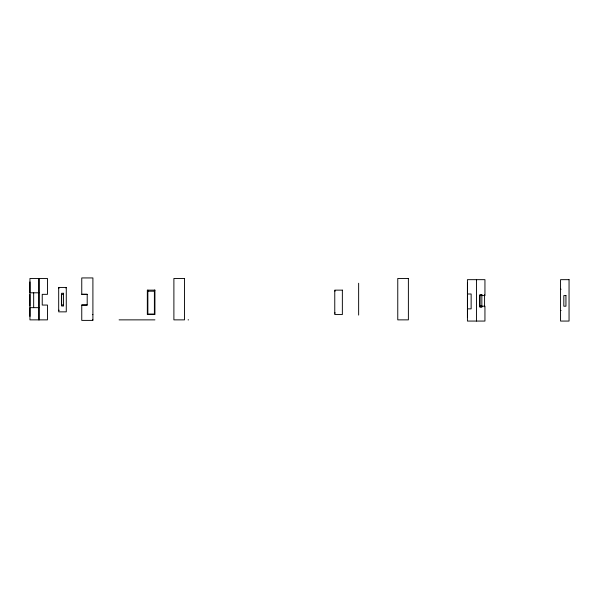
<?xml version="1.0" encoding="UTF-8"?>
<svg xmlns="http://www.w3.org/2000/svg" width="599" height="599" viewBox="0 0 599 599"><rect width="100%" height="100%" fill="white"/><g stroke="black" fill="none" stroke-linecap="round" stroke-linejoin="round"><path stroke-width="0.9" d="M29.95 306.067L29.95 294.386M38.972 307.661L38.972 319.866L38.972 278.468L38.972 307.661L29.95 307.661L29.95 319.866L47.463 319.866L47.463 305.056L42.237 305.056L42.237 294.334L47.463 294.334L47.463 278.468L29.95 278.468L29.95 292.799L38.965 292.799M467.43 307.265L467.43 295.584M58.687 287.969L59.219 287.969L59.219 287.438M560.559 289.22L561.091 289.22M334.766 290.979L335.298 290.979M147.863 291.204L154.392 291.204M81.756 294.281L87.199 294.281L87.199 305.056L81.756 305.056L81.756 320.398L92.905 320.398L92.905 277.936L81.756 277.936L81.756 294.334L87.199 294.334M63.546 294.334L61.427 294.334L61.427 304.951L63.546 304.951M479.717 295.584L484.943 295.584L484.943 279.666L467.43 279.666L467.43 293.997L471.143 293.997L471.143 308.859L467.43 308.859L467.43 321.064L484.943 321.064L484.943 306.201L479.717 306.201L479.769 295.532L481.896 295.532M81.756 305.003L87.199 305.003M479.769 306.149L481.896 306.149M58.687 310.26L59.219 310.26M560.559 310.447L561.091 310.447M334.766 312.97L335.298 312.97M92.373 314.617L92.905 314.617M119.089 319.866L154.924 319.866M188.079 319.866L188.61 319.866M92.373 319.918L92.905 319.918M484.576 294.79L484.576 306.77M476.452 279.666L476.452 321.064M467.43 283.11L467.43 317.612M358.644 283.245L358.644 315.089M154.392 290.141L154.392 314.033L147.863 314.033L147.863 290.141M65.748 287.438L65.748 287.969M33.664 292.799L33.664 307.661M29.95 281.912L29.95 316.422M184.507 278.468L173.89 278.468L173.89 319.866L184.507 319.866L184.507 278.468M408.383 278.468L397.766 278.468L397.766 319.866L408.383 319.866L408.383 278.468M569.05 279.666L560.559 279.666L560.559 321.064L569.05 321.064L569.05 279.666M66.279 287.438L58.687 287.438L58.687 311.854L66.279 311.854L66.279 287.438M154.924 290.141L147.332 290.141L147.332 314.557L154.924 314.557L154.924 290.141M342.358 290.141L334.766 290.141L334.766 314.557L342.358 314.557L342.358 290.141M63.546 293.27L61.637 293.27L61.637 306.014L63.546 306.014L63.546 293.27M481.843 294.528L479.926 294.528L479.926 307.265L481.843 307.265L481.843 294.528M565.943 295.584L563.824 295.584L563.824 306.201L565.943 306.201L565.943 295.584"/></g></svg>
